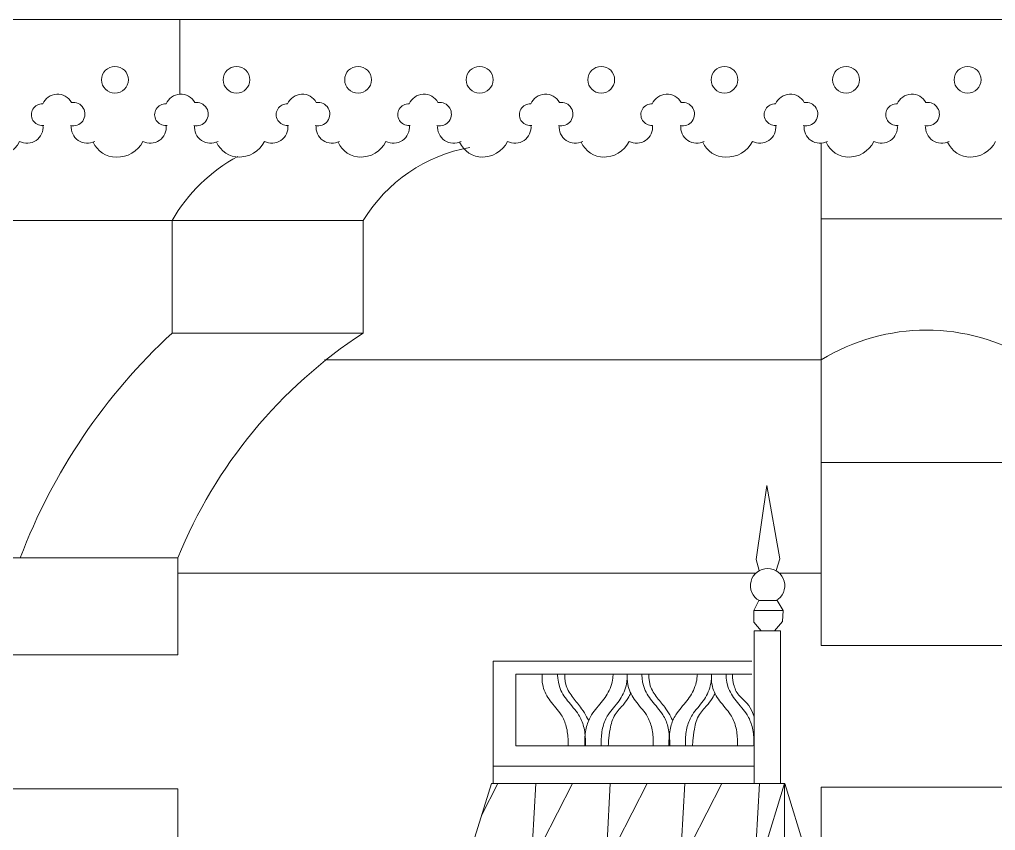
# Model space of a CAD drawing. Header units: millimetres. Extents: x 2399 to 111977, y 1313 to 59551.
# Drawn here: x 16752 to 18144, y 42470 to 43627 of the extents above; entities that cross this region are included whole.
import ezdxf

# ---------------------------------------------------------------- set-up
doc = ezdxf.new("R2010")
doc.units = ezdxf.units.MM
doc.layers.add('hatch1', color=7, linetype='Continuous', lineweight=20, true_color=0x6a6a6a)
doc.layers.add('main line', color=7, linetype='Continuous', lineweight=13)

msp = doc.modelspace()

# ---------------------------------------------------------------- linework, layer by layer
at = {"layer": 'hatch1', "color": 251, "linetype": 'Continuous', "lineweight": 20, "true_color": 0x6a6a6a}
for p, q in [((17410.6431, 42491.5525), (17434.0077, 42537.3894)), ((17487.8999, 42537.3894), (17483.2616, 42453.2929)), ((17497.5801, 42453.2929), (17540.4471, 42537.3894)), ((17594.3392, 42537.3894), (17589.701, 42453.2929)), ((17604.0195, 42453.2929), (17646.8864, 42537.3894)), ((17700.7785, 42537.3894), (17696.1403, 42453.2929)), ((17710.4588, 42453.2929), (17753.3257, 42537.3894)), ((17807.2179, 42537.3894), (17802.5797, 42453.2929))]:
    msp.add_line(p, q, dxfattribs=at)
for points, knots in [([(17497.0344, 42693.2187), (17497.0344, 42693.2187), (17496.2999, 42684.2236), (17498.4257, 42675.6196), (17500.2683, 42668.162), (17504.1236, 42661.3841), (17508.6799, 42655.1866), (17513.6936, 42648.3667), (17519.7445, 42642.3388), (17524.3029, 42635.2118), (17527.5849, 42630.0803), (17529.9443, 42624.4387), (17531.4987, 42618.5478), (17533.2258, 42612.0023), (17533.972, 42605.2432), (17534.1498, 42598.4752), (17534.2475, 42594.7563), (17534.1498, 42591.0353), (17534.1498, 42591.0353)], [0, 0, 0, 0, 1, 1, 1, 2, 2, 2, 3, 3, 3, 4, 4, 4, 5, 5, 5, 6, 6, 6, 6]), ([(17519.2433, 42693.2187), (17519.2433, 42693.2187), (17519.0438, 42683.9837), (17521.8186, 42675.357), (17524.2107, 42667.9201), (17528.6458, 42661.3524), (17533.464, 42655.1866), (17538.6762, 42648.5165), (17544.5753, 42642.3672), (17549.087, 42635.2118), (17552.3354, 42630.06), (17554.7205, 42624.4346), (17556.2829, 42618.5478), (17558.0194, 42612.0048), (17558.7562, 42605.2432), (17558.934, 42598.4752), (17559.0316, 42594.7563), (17558.934, 42591.0353), (17558.934, 42591.0353)], [0, 0, 0, 0, 1, 1, 1, 2, 2, 2, 3, 3, 3, 4, 4, 4, 5, 5, 5, 6, 6, 6, 6]), ([(17529.4977, 42693.2187), (17529.4977, 42693.2187), (17528.8713, 42684.6321), (17531.4105, 42676.6298), (17533.4166, 42670.3076), (17537.2892, 42664.8007), (17541.2995, 42659.5016), (17545.2768, 42654.2462), (17549.6216, 42649.2682), (17553.4073, 42643.8737), (17559.0939, 42635.7706), (17563.5101, 42626.8721), (17563.5101, 42626.8721)], [0, 0, 0, 0, 1, 1, 1, 2, 2, 2, 3, 3, 3, 4, 4, 4, 4]), ([(17598.4612, 42693.2187), (17598.4612, 42693.2187), (17598.0097, 42683.9744), (17595.0073, 42675.357), (17592.4394, 42667.9866), (17588.1377, 42661.3704), (17583.3619, 42655.1866), (17578.1877, 42648.4868), (17572.2583, 42642.3625), (17567.7389, 42635.2118), (17564.485, 42630.0635), (17562.1054, 42624.4346), (17560.543, 42618.5478), (17558.8065, 42612.0048), (17558.0697, 42605.2432), (17557.8919, 42598.4752), (17557.7943, 42594.7563), (17557.8919, 42591.0353), (17557.8919, 42591.0353)], [0, 0, 0, 0, 1, 1, 1, 2, 2, 2, 3, 3, 3, 4, 4, 4, 5, 5, 5, 6, 6, 6, 6]), ([(17618.4885, 42693.2187), (17618.4885, 42693.2187), (17618.7237, 42684.623), (17616.7639, 42676.3527), (17614.953, 42668.7107), (17611.3859, 42661.5992), (17606.8431, 42655.1866), (17601.9497, 42648.2791), (17595.8092, 42642.3216), (17591.22, 42635.2118), (17587.9164, 42630.0936), (17585.5745, 42624.4408), (17584.0242, 42618.5478), (17582.302, 42612.001), (17581.5509, 42605.2432), (17581.3731, 42598.4752), (17581.2754, 42594.7563), (17581.3731, 42591.0353), (17581.3731, 42591.0353)], [0, 0, 0, 0, 1, 1, 1, 2, 2, 2, 3, 3, 3, 4, 4, 4, 5, 5, 5, 6, 6, 6, 6]), ([(17618.4885, 42693.2187), (17618.4885, 42693.2187), (17617.754, 42684.2236), (17619.8798, 42675.6196), (17621.7223, 42668.162), (17625.5777, 42661.3841), (17630.1339, 42655.1866), (17635.1477, 42648.3667), (17641.1986, 42642.3388), (17645.7569, 42635.2118), (17649.039, 42630.0803), (17651.3984, 42624.4387), (17652.9528, 42618.5478), (17654.6799, 42612.0023), (17655.4261, 42605.2432), (17655.6039, 42598.4752), (17655.7016, 42594.7563), (17655.6039, 42591.0353), (17655.6039, 42591.0353)], [0, 0, 0, 0, 1, 1, 1, 2, 2, 2, 3, 3, 3, 4, 4, 4, 5, 5, 5, 6, 6, 6, 6]), ([(17639.3944, 42693.2187), (17639.3944, 42693.2187), (17639.1948, 42683.9837), (17641.9697, 42675.357), (17644.3618, 42667.9201), (17648.7969, 42661.3524), (17653.6151, 42655.1866), (17658.8273, 42648.5165), (17664.7264, 42642.3672), (17669.2381, 42635.2118), (17672.4865, 42630.06), (17674.8715, 42624.4346), (17676.4339, 42618.5478), (17678.1705, 42612.0048), (17678.9073, 42605.2432), (17679.085, 42598.4752), (17679.1827, 42594.7563), (17679.085, 42591.0353), (17679.085, 42591.0353)], [0, 0, 0, 0, 1, 1, 1, 2, 2, 2, 3, 3, 3, 4, 4, 4, 5, 5, 5, 6, 6, 6, 6]), ([(17649.524, 42693.2187), (17649.524, 42693.2187), (17648.8976, 42684.6321), (17651.4368, 42676.6298), (17653.4429, 42670.3076), (17657.3155, 42664.8007), (17661.3258, 42659.5016), (17665.3031, 42654.2462), (17669.6479, 42649.2682), (17673.4337, 42643.8737), (17679.1202, 42635.7706), (17683.5364, 42626.8721), (17683.5364, 42626.8721)], [0, 0, 0, 0, 1, 1, 1, 2, 2, 2, 3, 3, 3, 4, 4, 4, 4]), ([(17718.6123, 42693.2187), (17718.6123, 42693.2187), (17718.1608, 42683.9744), (17715.1584, 42675.357), (17712.5905, 42667.9866), (17708.2888, 42661.3704), (17703.513, 42655.1866), (17698.3388, 42648.4868), (17692.4094, 42642.3625), (17687.89, 42635.2118), (17684.6361, 42630.0635), (17682.2565, 42624.4346), (17680.6941, 42618.5478), (17678.9576, 42612.0048), (17678.2208, 42605.2432), (17678.043, 42598.4752), (17677.9453, 42594.7563), (17678.043, 42591.0353), (17678.043, 42591.0353)], [0, 0, 0, 0, 1, 1, 1, 2, 2, 2, 3, 3, 3, 4, 4, 4, 5, 5, 5, 6, 6, 6, 6]), ([(17738.6396, 42693.2187), (17738.6396, 42693.2187), (17738.8748, 42684.623), (17736.915, 42676.3527), (17735.1041, 42668.7107), (17731.537, 42661.5992), (17726.9942, 42655.1866), (17722.1007, 42648.2791), (17715.9602, 42642.3216), (17711.3711, 42635.2118), (17708.0675, 42630.0936), (17705.7256, 42624.4408), (17704.1753, 42618.5478), (17702.453, 42612.001), (17701.702, 42605.2432), (17701.5242, 42598.4752), (17701.4265, 42594.7563), (17701.5242, 42591.0353), (17701.5242, 42591.0353)], [0, 0, 0, 0, 1, 1, 1, 2, 2, 2, 3, 3, 3, 4, 4, 4, 5, 5, 5, 6, 6, 6, 6]), ([(17738.6396, 42693.2187), (17738.6396, 42693.2187), (17737.9051, 42684.2236), (17740.0309, 42675.6196), (17741.8734, 42668.162), (17745.7288, 42661.3841), (17750.285, 42655.1866), (17755.2987, 42648.3667), (17761.3497, 42642.3388), (17765.908, 42635.2118), (17769.1901, 42630.0803), (17771.5495, 42624.4387), (17773.1039, 42618.5478), (17774.8309, 42612.0023), (17775.5772, 42605.2432), (17775.755, 42598.4752), (17775.8526, 42594.7563), (17775.755, 42591.0353), (17775.755, 42591.0353)], [0, 0, 0, 0, 1, 1, 1, 2, 2, 2, 3, 3, 3, 4, 4, 4, 5, 5, 5, 6, 6, 6, 6]), ([(17759.5455, 42693.2187), (17759.5455, 42693.2187), (17759.3459, 42683.9837), (17762.1207, 42675.357), (17764.5129, 42667.9201), (17768.948, 42661.3524), (17773.7661, 42655.1866), (17778.9784, 42648.5165), (17784.8775, 42642.3672), (17789.3892, 42635.2118), (17792.6375, 42630.06), (17795.0226, 42624.4346), (17796.585, 42618.5478), (17798.3216, 42612.0048), (17799.0583, 42605.2432), (17799.2361, 42598.4752), (17799.3338, 42594.7563), (17799.2361, 42591.0353), (17799.2361, 42591.0353)], [0, 0, 0, 0, 1, 1, 1, 2, 2, 2, 3, 3, 3, 4, 4, 4, 5, 5, 5, 6, 6, 6, 6]), ([(17768.594, 42693.2187), (17768.594, 42693.2187), (17768.6147, 42685.876), (17770.2676, 42678.7817), (17771.5884, 42673.1132), (17774.0404, 42667.7647), (17777.6796, 42663.2405), (17781.0734, 42659.0214), (17785.59, 42655.8416), (17789.1562, 42651.7638), (17796.6117, 42643.239), (17799.6719, 42631.9188), (17799.6719, 42631.9188)], [0, 0, 0, 0, 1, 1, 1, 2, 2, 2, 3, 3, 3, 4, 4, 4, 4]), ([(17623.5793, 42665.7363), (17623.5793, 42665.7363), (17619.3892, 42657.5252), (17613.6001, 42650.4381), (17609.5535, 42645.4842), (17604.7068, 42641.174), (17601.3265, 42635.7536), (17597.3712, 42629.4113), (17595.3936, 42622.0981), (17594.0938, 42614.7131), (17592.0272, 42602.9713), (17591.4638, 42591.0353), (17591.4638, 42591.0353)], [0, 0, 0, 0, 1, 1, 1, 2, 2, 2, 3, 3, 3, 4, 4, 4, 4]), ([(17743.7304, 42665.7363), (17743.7304, 42665.7363), (17739.5402, 42657.5252), (17733.7512, 42650.4381), (17729.7045, 42645.4842), (17724.8579, 42641.174), (17721.4776, 42635.7536), (17717.5223, 42629.4113), (17715.5447, 42622.0981), (17714.2449, 42614.7131), (17712.1783, 42602.9713), (17711.6148, 42591.0353), (17711.6148, 42591.0353)], [0, 0, 0, 0, 1, 1, 1, 2, 2, 2, 3, 3, 3, 4, 4, 4, 4])]:
    msp.add_open_spline(points, degree=3, knots=knots, dxfattribs=at)
at = {"layer": 'main line', "color": 7, "linetype": 'Continuous', "lineweight": 13}
for p, q in [((15893.1107, 43627.3017), (19494.0329, 43627.3017)), ((16980.4718, 43520.7906), (16980.4718, 43627.3017)), ((17895.3736, 43451.2267), (17895.3736, 42734.0356)), ((16677.3808, 43340.5942), (16969.3407, 43340.5942)), ((16969.3407, 43340.5942), (17241.9151, 43340.5942)), ((16969.3407, 43179.8457), (16969.3407, 43340.5942)), ((17241.9151, 43179.8457), (17241.9151, 43340.5942)), ((17895.3736, 43343.0785), (18195.3736, 43343.0785)), ((17895.3736, 43238.418), (17895.3736, 43043.366)), ((17241.9151, 43179.8457), (16969.3407, 43179.8457)), ((17895.3736, 43141.7935), (17186.741, 43141.7935)), ((17895.3736, 43033.4865), (17895.3736, 42838.2627)), ((17895.3736, 42995.4214), (18195.3736, 42995.4214)), ((17817.5167, 42962.5401), (17802.5867, 42856.8814)), ((17836.275, 42857.6471), (17817.5167, 42962.5401)), ((16977.3808, 42859.2118), (16677.3808, 42859.2118)), ((16977.3808, 42720.8545), (16977.3808, 42859.2118)), ((17802.5867, 42856.8814), (17806.8225, 42840.9387)), ((17830.8966, 42841.1517), (17836.275, 42857.6471)), ((17801.9709, 42837.3752), (16977.3808, 42837.3752)), ((17895.3736, 42837.3752), (17835.5674, 42837.3752)), ((17806.136, 42798.1513), (17799.2453, 42783.9869)), ((17832.5507, 42798.1513), (17806.136, 42798.1513)), ((17840.9728, 42783.9869), (17832.5507, 42798.1513)), ((17840.9728, 42783.9869), (17799.2453, 42783.9869)), ((17799.2453, 42783.9869), (17799.2453, 42767.5256)), ((17839.8243, 42768.2913), (17840.9728, 42783.9869)), ((17799.2453, 42767.5256), (17809.5814, 42754.7858)), ((17799.6719, 42754.7858), (17837.2179, 42754.7858)), ((17799.6719, 42537.3894), (17799.6719, 42754.7858)), ((17828.3397, 42754.7858), (17839.8243, 42768.2913)), ((17837.2179, 42754.7858), (17837.2179, 42537.3894)), ((18195.3736, 42734.0356), (17895.3736, 42734.0356)), ((16377.3808, 42720.8545), (16977.3808, 42720.8545)), ((17427.387, 42711.7676), (17427.387, 42537.3894)), ((17796.1303, 42711.7676), (17427.387, 42711.7676)), ((17796.4474, 42693.2187), (17459.4657, 42693.2187)), ((17459.4657, 42693.2187), (17459.4657, 42591.0528)), ((17796.4474, 42693.2187), (17505.4562, 42693.2187)), ((17796.4474, 42693.2187), (17505.4562, 42693.2187)), ((17796.4474, 42693.2187), (17505.4562, 42693.2187)), ((17796.4474, 42693.2187), (17509.7452, 42693.2187)), ((17796.4474, 42693.2187), (17722.6436, 42693.2187)), ((17798.1941, 42591.0353), (17459.4657, 42591.0353)), ((17798.1941, 42591.0353), (17516.8402, 42591.0353)), ((17798.1941, 42591.0353), (17516.8402, 42591.0353)), ((17798.1941, 42591.0353), (17516.8402, 42591.0353)), ((17798.1941, 42591.0353), (17516.8402, 42591.0353)), ((17798.1941, 42591.0353), (17516.8402, 42591.0353)), ((17798.1941, 42591.0353), (17516.8402, 42591.0353)), ((17798.6891, 42562.0756), (17427.387, 42562.0756)), ((17798.6891, 42562.0756), (17508.0841, 42562.0756)), ((17024.8986, 41232.2053), (17424.6831, 42537.3894)), ((17843.2338, 42537.3894), (17424.6831, 42537.3894)), ((17442.9454, 41232.2053), (17842.7299, 42537.3894)), ((17842.7299, 42139.5485), (17842.7299, 42537.3894)), ((18243.0183, 41232.2053), (17843.2338, 42537.3894)), ((16377.3808, 42529.3851), (16977.3808, 42529.3851)), ((16977.3808, 42337.1953), (16977.3808, 42529.3851)), ((17895.3736, 42531.7734), (18195.3736, 42531.7734)), ((17895.3736, 42531.7734), (17895.3736, 42336.5496))]:
    msp.add_line(p, q, dxfattribs=at)
at = {"layer": 'main line', "color": 7, "linetype": 'Continuous', "lineweight": 13, "flags": 128}
for points in [[(16824.2882, 43476.1599, 1.219803903), (16825.7187, 43508.8418, 0.63216014), (16784.7547, 43506.8436, 1.067465283), (16784.9894, 43476.1599, -0.60309642), (16751.5977, 43453.3936)], [(16824.2882, 43476.1599, 1.219803903), (16825.7187, 43508.8418, 0.63216014), (16784.7547, 43506.8436, 1.067465283), (16784.9894, 43476.1599, -0.60309642), (16751.5977, 43453.3936)], [(16824.2882, 43476.1599, 1.219803903), (16825.7187, 43508.8418, 0.63216014), (16784.7547, 43506.8436, 1.067465283), (16784.9894, 43476.1599, -0.60309642), (16751.5977, 43453.3936)], [(16824.2882, 43476.1599, 1.219803903), (16825.7187, 43508.8418, 0.63216014), (16784.7547, 43506.8436, 1.067465283), (16784.9894, 43476.1599, -0.60309642), (16751.5977, 43453.3936)], [(16824.2882, 43476.1599, 1.219803903), (16825.7187, 43508.8418, 0.63216014), (16784.7547, 43506.8436, 1.067465283), (16784.9894, 43476.1599, -0.60309642), (16751.5977, 43453.3936)], [(16824.2882, 43476.1599, 1.219803903), (16825.7187, 43508.8418, 0.63216014), (16784.7547, 43506.8436, 1.067465283), (16784.9894, 43476.1599, -0.60309642), (16751.5977, 43453.3936)], [(17000.1549, 43476.1599, 1.219803903), (17001.5854, 43508.8418, 0.63216014), (16960.6214, 43506.8436, 1.067465283), (16960.8561, 43476.1599, -0.60309642), (16927.4644, 43453.3936)], [(17000.1549, 43476.1599, 1.219803903), (17001.5854, 43508.8418, 0.63216014), (16960.6214, 43506.8436, 1.067465283), (16960.8561, 43476.1599, -0.60309642), (16927.4644, 43453.3936)], [(17000.1549, 43476.1599, 1.219803903), (17001.5854, 43508.8418, 0.63216014), (16960.6214, 43506.8436, 1.067465283), (16960.8561, 43476.1599, -0.60309642), (16927.4644, 43453.3936)], [(17000.1549, 43476.1599, 1.219803903), (17001.5854, 43508.8418, 0.63216014), (16960.6214, 43506.8436, 1.067465283), (16960.8561, 43476.1599, -0.60309642), (16927.4644, 43453.3936)], [(17000.1549, 43476.1599, 1.219803903), (17001.5854, 43508.8418, 0.63216014), (16960.6214, 43506.8436, 1.067465283), (16960.8561, 43476.1599, -0.60309642), (16927.4644, 43453.3936)], [(17000.1549, 43476.1599, 1.219803903), (17001.5854, 43508.8418, 0.63216014), (16960.6214, 43506.8436, 1.067465283), (16960.8561, 43476.1599, -0.60309642), (16927.4644, 43453.3936)], [(17173.5669, 43476.1599, 1.219803903), (17174.9974, 43508.8418, 0.63216014), (17134.0333, 43506.8436, 1.067465283), (17134.2681, 43476.1599, -0.60309642), (17100.8763, 43453.3936)], [(17173.5669, 43476.1599, 1.219803903), (17174.9974, 43508.8418, 0.63216014), (17134.0333, 43506.8436, 1.067465283), (17134.2681, 43476.1599, -0.60309642), (17100.8763, 43453.3936)], [(17173.5669, 43476.1599, 1.219803903), (17174.9974, 43508.8418, 0.63216014), (17134.0333, 43506.8436, 1.067465283), (17134.2681, 43476.1599, -0.60309642), (17100.8763, 43453.3936)], [(17173.5669, 43476.1599, 1.219803903), (17174.9974, 43508.8418, 0.63216014), (17134.0333, 43506.8436, 1.067465283), (17134.2681, 43476.1599, -0.60309642), (17100.8763, 43453.3936)], [(17173.5669, 43476.1599, 1.219803903), (17174.9974, 43508.8418, 0.63216014), (17134.0333, 43506.8436, 1.067465283), (17134.2681, 43476.1599, -0.60309642), (17100.8763, 43453.3936)], [(17173.5669, 43476.1599, 1.219803903), (17174.9974, 43508.8418, 0.63216014), (17134.0333, 43506.8436, 1.067465283), (17134.2681, 43476.1599, -0.60309642), (17100.8763, 43453.3936)], [(17346.9789, 43476.1599, 1.219803903), (17348.4093, 43508.8418, 0.63216014), (17307.4453, 43506.8436, 1.067465283), (17307.6801, 43476.1599, -0.60309642), (17274.2883, 43453.3936)], [(17346.9789, 43476.1599, 1.219803903), (17348.4093, 43508.8418, 0.63216014), (17307.4453, 43506.8436, 1.067465283), (17307.6801, 43476.1599, -0.60309642), (17274.2883, 43453.3936)], [(17346.9789, 43476.1599, 1.219803903), (17348.4093, 43508.8418, 0.63216014), (17307.4453, 43506.8436, 1.067465283), (17307.6801, 43476.1599, -0.60309642), (17274.2883, 43453.3936)], [(17346.9789, 43476.1599, 1.219803903), (17348.4093, 43508.8418, 0.63216014), (17307.4453, 43506.8436, 1.067465283), (17307.6801, 43476.1599, -0.60309642), (17274.2883, 43453.3936)], [(17346.9789, 43476.1599, 1.219803903), (17348.4093, 43508.8418, 0.63216014), (17307.4453, 43506.8436, 1.067465283), (17307.6801, 43476.1599, -0.60309642), (17274.2883, 43453.3936)], [(17346.9789, 43476.1599, 1.219803903), (17348.4093, 43508.8418, 0.63216014), (17307.4453, 43506.8436, 1.067465283), (17307.6801, 43476.1599, -0.60309642), (17274.2883, 43453.3936)], [(17520.3908, 43476.1599, 1.219803903), (17521.8213, 43508.8418, 0.63216014), (17480.8573, 43506.8436, 1.067465283), (17481.092, 43476.1599, -0.60309642), (17447.7003, 43453.3936)], [(17520.3908, 43476.1599, 1.219803903), (17521.8213, 43508.8418, 0.63216014), (17480.8573, 43506.8436, 1.067465283), (17481.092, 43476.1599, -0.60309642), (17447.7003, 43453.3936)], [(17520.3908, 43476.1599, 1.219803903), (17521.8213, 43508.8418, 0.63216014), (17480.8573, 43506.8436, 1.067465283), (17481.092, 43476.1599, -0.60309642), (17447.7003, 43453.3936)], [(17520.3908, 43476.1599, 1.219803903), (17521.8213, 43508.8418, 0.63216014), (17480.8573, 43506.8436, 1.067465283), (17481.092, 43476.1599, -0.60309642), (17447.7003, 43453.3936)], [(17520.3908, 43476.1599, 1.219803903), (17521.8213, 43508.8418, 0.63216014), (17480.8573, 43506.8436, 1.067465283), (17481.092, 43476.1599, -0.60309642), (17447.7003, 43453.3936)], [(17520.3908, 43476.1599, 1.219803903), (17521.8213, 43508.8418, 0.63216014), (17480.8573, 43506.8436, 1.067465283), (17481.092, 43476.1599, -0.60309642), (17447.7003, 43453.3936)], [(17693.8028, 43476.1599, 1.219803903), (17695.2333, 43508.8418, 0.63216014), (17654.2692, 43506.8436, 1.067465283), (17654.504, 43476.1599, -0.60309642), (17621.1122, 43453.3936)], [(17693.8028, 43476.1599, 1.219803903), (17695.2333, 43508.8418, 0.63216014), (17654.2692, 43506.8436, 1.067465283), (17654.504, 43476.1599, -0.60309642), (17621.1122, 43453.3936)], [(17693.8028, 43476.1599, 1.219803903), (17695.2333, 43508.8418, 0.63216014), (17654.2692, 43506.8436, 1.067465283), (17654.504, 43476.1599, -0.60309642), (17621.1122, 43453.3936)], [(17693.8028, 43476.1599, 1.219803903), (17695.2333, 43508.8418, 0.63216014), (17654.2692, 43506.8436, 1.067465283), (17654.504, 43476.1599, -0.60309642), (17621.1122, 43453.3936)], [(17693.8028, 43476.1599, 1.219803903), (17695.2333, 43508.8418, 0.63216014), (17654.2692, 43506.8436, 1.067465283), (17654.504, 43476.1599, -0.60309642), (17621.1122, 43453.3936)], [(17693.8028, 43476.1599, 1.219803903), (17695.2333, 43508.8418, 0.63216014), (17654.2692, 43506.8436, 1.067465283), (17654.504, 43476.1599, -0.60309642), (17621.1122, 43453.3936)], [(17869.6695, 43476.1599, 1.219803903), (17871.0999, 43508.8418, 0.63216014), (17830.1359, 43506.8436, 1.067465283), (17830.3707, 43476.1599, -0.60309642), (17796.9789, 43453.3936)], [(17869.6695, 43476.1599, 1.219803903), (17871.0999, 43508.8418, 0.63216014), (17830.1359, 43506.8436, 1.067465283), (17830.3707, 43476.1599, -0.60309642), (17796.9789, 43453.3936)], [(17869.6695, 43476.1599, 1.219803903), (17871.0999, 43508.8418, 0.63216014), (17830.1359, 43506.8436, 1.067465283), (17830.3707, 43476.1599, -0.60309642), (17796.9789, 43453.3936)], [(17869.6695, 43476.1599, 1.219803903), (17871.0999, 43508.8418, 0.63216014), (17830.1359, 43506.8436, 1.067465283), (17830.3707, 43476.1599, -0.60309642), (17796.9789, 43453.3936)], [(17869.6695, 43476.1599, 1.219803903), (17871.0999, 43508.8418, 0.63216014), (17830.1359, 43506.8436, 1.067465283), (17830.3707, 43476.1599, -0.60309642), (17796.9789, 43453.3936)], [(17869.6695, 43476.1599, 1.219803903), (17871.0999, 43508.8418, 0.63216014), (17830.1359, 43506.8436, 1.067465283), (17830.3707, 43476.1599, -0.60309642), (17796.9789, 43453.3936)], [(18043.0815, 43476.1599, 1.219803903), (18044.5119, 43508.8418, 0.63216014), (18003.5479, 43506.8436, 1.067465283), (18003.7826, 43476.1599, -0.60309642), (17970.3909, 43453.3936)], [(18043.0815, 43476.1599, 1.219803903), (18044.5119, 43508.8418, 0.63216014), (18003.5479, 43506.8436, 1.067465283), (18003.7826, 43476.1599, -0.60309642), (17970.3909, 43453.3936)], [(18043.0815, 43476.1599, 1.219803903), (18044.5119, 43508.8418, 0.63216014), (18003.5479, 43506.8436, 1.067465283), (18003.7826, 43476.1599, -0.60309642), (17970.3909, 43453.3936)], [(18043.0815, 43476.1599, 1.219803903), (18044.5119, 43508.8418, 0.63216014), (18003.5479, 43506.8436, 1.067465283), (18003.7826, 43476.1599, -0.60309642), (17970.3909, 43453.3936)], [(18043.0815, 43476.1599, 1.219803903), (18044.5119, 43508.8418, 0.63216014), (18003.5479, 43506.8436, 1.067465283), (18003.7826, 43476.1599, -0.60309642), (17970.3909, 43453.3936)], [(18043.0815, 43476.1599, 1.219803903), (18044.5119, 43508.8418, 0.63216014), (18003.5479, 43506.8436, 1.067465283), (18003.7826, 43476.1599, -0.60309642), (17970.3909, 43453.3936)], [(16786.1871, 43476.1599, -0.017938026), (16785.0158, 43475.916)], [(16786.1871, 43476.1599, -0.017938026), (16785.0158, 43475.916)], [(16786.1871, 43476.1599, -0.017938026), (16785.0158, 43475.916)], [(16786.1871, 43476.1599, -0.017938026), (16785.0158, 43475.916)], [(16786.1871, 43476.1599, -0.017938026), (16785.0158, 43475.916)], [(16786.1871, 43476.1599, -0.017938026), (16785.0158, 43475.916)], [(16825.486, 43476.1599, 0.60309642), (16858.8777, 43453.3936)], [(16825.486, 43476.1599, 0.60309642), (16858.8777, 43453.3936)], [(16825.486, 43476.1599, 0.60309642), (16858.8777, 43453.3936)], [(16825.486, 43476.1599, 0.60309642), (16858.8777, 43453.3936)], [(16825.486, 43476.1599, 0.60309642), (16858.8777, 43453.3936)], [(16825.486, 43476.1599, 0.60309642), (16858.8777, 43453.3936)], [(16962.0538, 43476.1599, -0.017938026), (16960.8825, 43475.916)], [(16962.0538, 43476.1599, -0.017938026), (16960.8825, 43475.916)], [(16962.0538, 43476.1599, -0.017938026), (16960.8825, 43475.916)], [(16962.0538, 43476.1599, -0.017938026), (16960.8825, 43475.916)], [(16962.0538, 43476.1599, -0.017938026), (16960.8825, 43475.916)], [(16962.0538, 43476.1599, -0.017938026), (16960.8825, 43475.916)], [(17001.3527, 43476.1599, 0.60309642), (17034.7444, 43453.3936)], [(17001.3527, 43476.1599, 0.60309642), (17034.7444, 43453.3936)], [(17001.3527, 43476.1599, 0.60309642), (17034.7444, 43453.3936)], [(17001.3527, 43476.1599, 0.60309642), (17034.7444, 43453.3936)], [(17001.3527, 43476.1599, 0.60309642), (17034.7444, 43453.3936)], [(17001.3527, 43476.1599, 0.60309642), (17034.7444, 43453.3936)], [(17135.4658, 43476.1599, -0.017938026), (17134.2944, 43475.916)], [(17135.4658, 43476.1599, -0.017938026), (17134.2944, 43475.916)], [(17135.4658, 43476.1599, -0.017938026), (17134.2944, 43475.916)], [(17135.4658, 43476.1599, -0.017938026), (17134.2944, 43475.916)], [(17135.4658, 43476.1599, -0.017938026), (17134.2944, 43475.916)], [(17135.4658, 43476.1599, -0.017938026), (17134.2944, 43475.916)], [(17174.7646, 43476.1599, 0.60309642), (17208.1564, 43453.3936)], [(17174.7646, 43476.1599, 0.60309642), (17208.1564, 43453.3936)], [(17174.7646, 43476.1599, 0.60309642), (17208.1564, 43453.3936)], [(17174.7646, 43476.1599, 0.60309642), (17208.1564, 43453.3936)], [(17174.7646, 43476.1599, 0.60309642), (17208.1564, 43453.3936)], [(17174.7646, 43476.1599, 0.60309642), (17208.1564, 43453.3936)], [(17308.8778, 43476.1599, -0.017938026), (17307.7064, 43475.916)], [(17308.8778, 43476.1599, -0.017938026), (17307.7064, 43475.916)], [(17308.8778, 43476.1599, -0.017938026), (17307.7064, 43475.916)], [(17308.8778, 43476.1599, -0.017938026), (17307.7064, 43475.916)], [(17308.8778, 43476.1599, -0.017938026), (17307.7064, 43475.916)], [(17308.8778, 43476.1599, -0.017938026), (17307.7064, 43475.916)], [(17348.1766, 43476.1599, 0.60309642), (17381.5683, 43453.3936)], [(17348.1766, 43476.1599, 0.60309642), (17381.5683, 43453.3936)], [(17348.1766, 43476.1599, 0.60309642), (17381.5683, 43453.3936)], [(17348.1766, 43476.1599, 0.60309642), (17381.5683, 43453.3936)], [(17348.1766, 43476.1599, 0.60309642), (17381.5683, 43453.3936)], [(17348.1766, 43476.1599, 0.60309642), (17381.5683, 43453.3936)], [(17482.2897, 43476.1599, -0.017938026), (17481.1184, 43475.916)], [(17482.2897, 43476.1599, -0.017938026), (17481.1184, 43475.916)], [(17482.2897, 43476.1599, -0.017938026), (17481.1184, 43475.916)], [(17482.2897, 43476.1599, -0.017938026), (17481.1184, 43475.916)], [(17482.2897, 43476.1599, -0.017938026), (17481.1184, 43475.916)], [(17482.2897, 43476.1599, -0.017938026), (17481.1184, 43475.916)], [(17521.5885, 43476.1599, 0.60309642), (17554.9803, 43453.3936)], [(17521.5885, 43476.1599, 0.60309642), (17554.9803, 43453.3936)], [(17521.5885, 43476.1599, 0.60309642), (17554.9803, 43453.3936)], [(17521.5885, 43476.1599, 0.60309642), (17554.9803, 43453.3936)], [(17521.5885, 43476.1599, 0.60309642), (17554.9803, 43453.3936)], [(17521.5885, 43476.1599, 0.60309642), (17554.9803, 43453.3936)], [(17695.0005, 43476.1599, 0.60309642), (17728.3923, 43453.3936)], [(17695.0005, 43476.1599, 0.60309642), (17728.3923, 43453.3936)], [(17695.0005, 43476.1599, 0.60309642), (17728.3923, 43453.3936)], [(17695.0005, 43476.1599, 0.60309642), (17728.3923, 43453.3936)], [(17695.0005, 43476.1599, 0.60309642), (17728.3923, 43453.3936)], [(17695.0005, 43476.1599, 0.60309642), (17728.3923, 43453.3936)], [(17831.5684, 43476.1599, -0.017938026), (17830.397, 43475.916)], [(17831.5684, 43476.1599, -0.017938026), (17830.397, 43475.916)], [(17831.5684, 43476.1599, -0.017938026), (17830.397, 43475.916)], [(17831.5684, 43476.1599, -0.017938026), (17830.397, 43475.916)], [(17831.5684, 43476.1599, -0.017938026), (17830.397, 43475.916)], [(17831.5684, 43476.1599, -0.017938026), (17830.397, 43475.916)], [(17870.8672, 43476.1599, 0.60309642), (17904.259, 43453.3936)], [(17870.8672, 43476.1599, 0.60309642), (17904.259, 43453.3936)], [(17870.8672, 43476.1599, 0.60309642), (17904.259, 43453.3936)], [(17870.8672, 43476.1599, 0.60309642), (17904.259, 43453.3936)], [(17870.8672, 43476.1599, 0.60309642), (17904.259, 43453.3936)], [(17870.8672, 43476.1599, 0.60309642), (17904.259, 43453.3936)], [(18004.9804, 43476.1599, -0.017938026), (18003.809, 43475.916)], [(18004.9804, 43476.1599, -0.017938026), (18003.809, 43475.916)], [(18004.9804, 43476.1599, -0.017938026), (18003.809, 43475.916)], [(18004.9804, 43476.1599, -0.017938026), (18003.809, 43475.916)], [(18004.9804, 43476.1599, -0.017938026), (18003.809, 43475.916)], [(18004.9804, 43476.1599, -0.017938026), (18003.809, 43475.916)], [(18044.2792, 43476.1599, 0.60309642), (18077.6709, 43453.3936)], [(18044.2792, 43476.1599, 0.60309642), (18077.6709, 43453.3936)], [(18044.2792, 43476.1599, 0.60309642), (18077.6709, 43453.3936)], [(18044.2792, 43476.1599, 0.60309642), (18077.6709, 43453.3936)], [(18044.2792, 43476.1599, 0.60309642), (18077.6709, 43453.3936)], [(18044.2792, 43476.1599, 0.60309642), (18077.6709, 43453.3936)], [(16713.67, 43431.0501, 0.304535594), (16751.5977, 43453.3936)], [(16713.67, 43431.0501, 0.304535594), (16751.5977, 43453.3936)], [(16713.67, 43431.0501, 0.304535594), (16751.5977, 43453.3936)], [(16713.67, 43431.0501, 0.304535594), (16751.5977, 43453.3936)], [(16713.67, 43431.0501, 0.304535594), (16751.5977, 43453.3936)], [(16713.67, 43431.0501, 0.304535594), (16751.5977, 43453.3936)], [(16856.7633, 43452.4088, 0.304535594), (16889.5367, 43431.0501)], [(16856.7633, 43452.4088, 0.304535594), (16889.5367, 43431.0501)], [(16856.7633, 43452.4088, 0.304535594), (16889.5367, 43431.0501)], [(16856.7633, 43452.4088, 0.304535594), (16889.5367, 43431.0501)], [(16856.7633, 43452.4088, 0.304535594), (16889.5367, 43431.0501)], [(16856.7633, 43452.4088, 0.304535594), (16889.5367, 43431.0501)], [(16889.5367, 43431.0501, 0.304535594), (16927.4644, 43453.3936)], [(16889.5367, 43431.0501, 0.304535594), (16927.4644, 43453.3936)], [(16889.5367, 43431.0501, 0.304535594), (16927.4644, 43453.3936)], [(16889.5367, 43431.0501, 0.304535594), (16927.4644, 43453.3936)], [(16889.5367, 43431.0501, 0.304535594), (16927.4644, 43453.3936)], [(16889.5367, 43431.0501, 0.304535594), (16927.4644, 43453.3936)], [(17032.63, 43452.4088, 0.304535594), (17065.4034, 43431.0501)], [(17032.63, 43452.4088, 0.304535594), (17065.4034, 43431.0501)], [(17032.63, 43452.4088, 0.304535594), (17065.4034, 43431.0501)], [(17032.63, 43452.4088, 0.304535594), (17065.4034, 43431.0501)], [(17032.63, 43452.4088, 0.304535594), (17065.4034, 43431.0501)], [(17032.63, 43452.4088, 0.304535594), (17065.4034, 43431.0501)], [(17062.9486, 43431.0501, 0.304535594), (17100.8763, 43453.3936)], [(17062.9486, 43431.0501, 0.304535594), (17100.8763, 43453.3936)], [(17062.9486, 43431.0501, 0.304535594), (17100.8763, 43453.3936)], [(17062.9486, 43431.0501, 0.304535594), (17100.8763, 43453.3936)], [(17062.9486, 43431.0501, 0.304535594), (17100.8763, 43453.3936)], [(17062.9486, 43431.0501, 0.304535594), (17100.8763, 43453.3936)], [(17206.042, 43452.4088, 0.304535594), (17238.8153, 43431.0501)], [(17206.042, 43452.4088, 0.304535594), (17238.8153, 43431.0501)], [(17206.042, 43452.4088, 0.304535594), (17238.8153, 43431.0501)], [(17206.042, 43452.4088, 0.304535594), (17238.8153, 43431.0501)], [(17206.042, 43452.4088, 0.304535594), (17238.8153, 43431.0501)], [(17206.042, 43452.4088, 0.304535594), (17238.8153, 43431.0501)], [(17236.3606, 43431.0501, 0.304535594), (17274.2883, 43453.3936)], [(17236.3606, 43431.0501, 0.304535594), (17274.2883, 43453.3936)], [(17236.3606, 43431.0501, 0.304535594), (17274.2883, 43453.3936)], [(17236.3606, 43431.0501, 0.304535594), (17274.2883, 43453.3936)], [(17236.3606, 43431.0501, 0.304535594), (17274.2883, 43453.3936)], [(17236.3606, 43431.0501, 0.304535594), (17274.2883, 43453.3936)], [(17379.4539, 43452.4088, 0.304535594), (17412.2273, 43431.0501)], [(17379.4539, 43452.4088, 0.304535594), (17412.2273, 43431.0501)], [(17379.4539, 43452.4088, 0.304535594), (17412.2273, 43431.0501)], [(17379.4539, 43452.4088, 0.304535594), (17412.2273, 43431.0501)], [(17379.4539, 43452.4088, 0.304535594), (17412.2273, 43431.0501)], [(17379.4539, 43452.4088, 0.304535594), (17412.2273, 43431.0501)], [(17409.7726, 43431.0501, 0.304535594), (17447.7003, 43453.3936)], [(17409.7726, 43431.0501, 0.304535594), (17447.7003, 43453.3936)], [(17409.7726, 43431.0501, 0.304535594), (17447.7003, 43453.3936)], [(17409.7726, 43431.0501, 0.304535594), (17447.7003, 43453.3936)], [(17409.7726, 43431.0501, 0.304535594), (17447.7003, 43453.3936)], [(17409.7726, 43431.0501, 0.304535594), (17447.7003, 43453.3936)], [(17552.8659, 43452.4088, 0.304535594), (17585.6393, 43431.0501)], [(17552.8659, 43452.4088, 0.304535594), (17585.6393, 43431.0501)], [(17552.8659, 43452.4088, 0.304535594), (17585.6393, 43431.0501)], [(17552.8659, 43452.4088, 0.304535594), (17585.6393, 43431.0501)], [(17552.8659, 43452.4088, 0.304535594), (17585.6393, 43431.0501)], [(17552.8659, 43452.4088, 0.304535594), (17585.6393, 43431.0501)], [(17583.1845, 43431.0501, 0.304535594), (17621.1122, 43453.3936)], [(17583.1845, 43431.0501, 0.304535594), (17621.1122, 43453.3936)], [(17583.1845, 43431.0501, 0.304535594), (17621.1122, 43453.3936)], [(17583.1845, 43431.0501, 0.304535594), (17621.1122, 43453.3936)], [(17583.1845, 43431.0501, 0.304535594), (17621.1122, 43453.3936)], [(17583.1845, 43431.0501, 0.304535594), (17621.1122, 43453.3936)], [(17726.2779, 43452.4088, 0.304535594), (17759.0512, 43431.0501)], [(17726.2779, 43452.4088, 0.304535594), (17759.0512, 43431.0501)], [(17726.2779, 43452.4088, 0.304535594), (17759.0512, 43431.0501)], [(17726.2779, 43452.4088, 0.304535594), (17759.0512, 43431.0501)], [(17726.2779, 43452.4088, 0.304535594), (17759.0512, 43431.0501)], [(17726.2779, 43452.4088, 0.304535594), (17759.0512, 43431.0501)], [(17759.0512, 43431.0501, 0.304535594), (17796.9789, 43453.3936)], [(17759.0512, 43431.0501, 0.304535594), (17796.9789, 43453.3936)], [(17759.0512, 43431.0501, 0.304535594), (17796.9789, 43453.3936)], [(17759.0512, 43431.0501, 0.304535594), (17796.9789, 43453.3936)], [(17759.0512, 43431.0501, 0.304535594), (17796.9789, 43453.3936)], [(17759.0512, 43431.0501, 0.304535594), (17796.9789, 43453.3936)], [(17902.1446, 43452.4088, 0.304535594), (17934.9179, 43431.0501)], [(17902.1446, 43452.4088, 0.304535594), (17934.9179, 43431.0501)], [(17902.1446, 43452.4088, 0.304535594), (17934.9179, 43431.0501)], [(17902.1446, 43452.4088, 0.304535594), (17934.9179, 43431.0501)], [(17902.1446, 43452.4088, 0.304535594), (17934.9179, 43431.0501)], [(17902.1446, 43452.4088, 0.304535594), (17934.9179, 43431.0501)], [(17932.4632, 43431.0501, 0.304535594), (17970.3909, 43453.3936)], [(17932.4632, 43431.0501, 0.304535594), (17970.3909, 43453.3936)], [(17932.4632, 43431.0501, 0.304535594), (17970.3909, 43453.3936)], [(17932.4632, 43431.0501, 0.304535594), (17970.3909, 43453.3936)], [(17932.4632, 43431.0501, 0.304535594), (17970.3909, 43453.3936)], [(17932.4632, 43431.0501, 0.304535594), (17970.3909, 43453.3936)], [(18075.5565, 43452.4088, 0.304535594), (18108.3299, 43431.0501)], [(18075.5565, 43452.4088, 0.304535594), (18108.3299, 43431.0501)], [(18075.5565, 43452.4088, 0.304535594), (18108.3299, 43431.0501)], [(18075.5565, 43452.4088, 0.304535594), (18108.3299, 43431.0501)], [(18075.5565, 43452.4088, 0.304535594), (18108.3299, 43431.0501)], [(18075.5565, 43452.4088, 0.304535594), (18108.3299, 43431.0501)], [(18105.8752, 43431.0501, 0.304535594), (18143.8029, 43453.3936)], [(18105.8752, 43431.0501, 0.304535594), (18143.8029, 43453.3936)], [(18105.8752, 43431.0501, 0.304535594), (18143.8029, 43453.3936)], [(18105.8752, 43431.0501, 0.304535594), (18143.8029, 43453.3936)], [(18105.8752, 43431.0501, 0.304535594), (18143.8029, 43453.3936)], [(18105.8752, 43431.0501, 0.304535594), (18143.8029, 43453.3936)]]:
    msp.add_lwpolyline(points, format="xyb", dxfattribs=at)
at = {"layer": 'main line', "color": 7, "linetype": 'Continuous', "lineweight": 13}
for centre in [(16887.7297, 43541.2726), (16887.7297, 43541.2726), (16887.7297, 43541.2726), (16887.7297, 43541.2726), (16887.7297, 43541.2726), (16887.7297, 43541.2726), (17061.1416, 43541.2726), (17061.1416, 43541.2726), (17061.1416, 43541.2726), (17061.1416, 43541.2726), (17061.1416, 43541.2726), (17061.1416, 43541.2726), (17234.5536, 43541.2726), (17234.5536, 43541.2726), (17234.5536, 43541.2726), (17234.5536, 43541.2726), (17234.5536, 43541.2726), (17234.5536, 43541.2726), (17407.9656, 43541.2726), (17407.9656, 43541.2726), (17407.9656, 43541.2726), (17407.9656, 43541.2726), (17407.9656, 43541.2726), (17407.9656, 43541.2726), (17581.3775, 43541.2726), (17581.3775, 43541.2726), (17581.3775, 43541.2726), (17581.3775, 43541.2726), (17581.3775, 43541.2726), (17581.3775, 43541.2726), (17757.2442, 43541.2726), (17757.2442, 43541.2726), (17757.2442, 43541.2726), (17757.2442, 43541.2726), (17757.2442, 43541.2726), (17757.2442, 43541.2726), (17930.6562, 43541.2726), (17930.6562, 43541.2726), (17930.6562, 43541.2726), (17930.6562, 43541.2726), (17930.6562, 43541.2726), (17930.6562, 43541.2726), (18104.0681, 43541.2726), (18104.0681, 43541.2726), (18104.0681, 43541.2726), (18104.0681, 43541.2726), (18104.0681, 43541.2726), (18104.0681, 43541.2726)]:
    msp.add_circle(centre, 19.1338, dxfattribs=at)
for centre, radius, start, end in [((17433.3891, 43223.9503), 224.2055, 100.0678911, 148.6506806), ((17176.0523, 43222.2807), 238.1759, 118.2982137, 150.214894), ((17542.3408, 42559.072), 844.8013, 132.7083042, 159.1894788), ((17622.1696, 42596.6803), 696.1864, 123.1064655, 157.8458661), ((18045.3736, 42896.976), 287.116, 58.5041428, 121.4958572), ((17818.7691, 42819.5893), 24.4646, 298.8026305, 241.1973695)]:
    msp.add_arc(centre, radius, start, end, dxfattribs=at)

doc.saveas('drawing.dxf')
